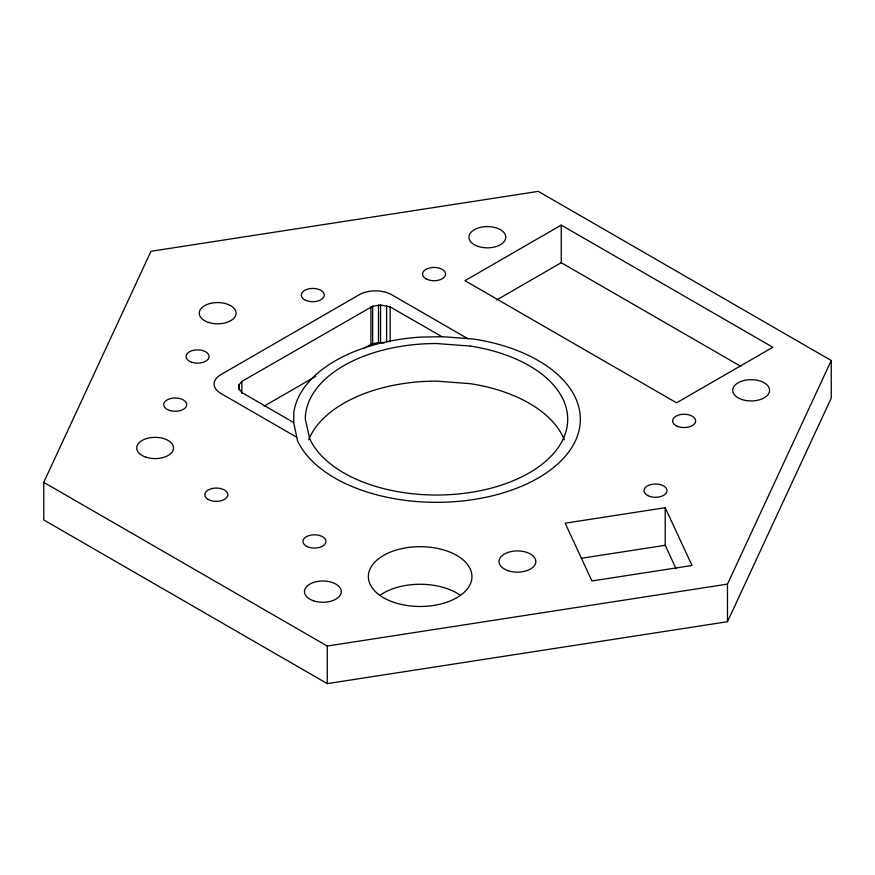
<?xml version="1.0" encoding="UTF-8"?>
<svg xmlns="http://www.w3.org/2000/svg" width="875" height="875" viewBox="0 0 875 875"><rect width="100%" height="100%" fill="white"/><g stroke="black" fill="none" stroke-linecap="round" stroke-linejoin="round"><path stroke-width="1.31" d="M293.672 422.537L293.847 412.158A143.183 82.666 0 0 1 420.766 337.105L442.597 336.678L473.736 339.052A143.861 83.059 0 0 1 538.223 478.002A143.861 83.059 0 0 1 297.544 440.77L293.672 422.537L241.861 392.536L238.722 388.172L239.127 384.617L241.861 381.413L372.652 306.239L380.559 305.014L390.184 306.895L441.952 336.7M43.75 482.344L150.981 251.289L538.289 191.373L831.25 360.511L831.25 398.103L727.475 621.709L327.261 683.627L43.75 519.925L43.75 482.344L327.261 646.045L727.475 584.117L831.25 360.511M561.247 225.094L464.986 280.678L676.572 402.828L772.833 347.255L561.247 225.094L561.247 262.686L740.917 366.417M264.152 406.131L315.777 376.327M363.891 348.545C369.677 344.345 376.972 341.545 384.191 343.011M496.683 299.961L561.247 262.686M665.208 507.719L565.152 523.195L591.959 580.956L692.016 565.48L665.208 507.719L665.208 545.3L676.047 568.652M581.164 558.305L665.208 545.3M467.644 338.581L391.748 294.766A23.012 13.289 0 0 0 359.188 294.766L220.85 374.642A23.012 13.289 0 0 0 220.85 393.433L296.745 437.248M727.475 584.117L727.475 621.709M390.184 306.895L390.184 341.797M386.608 305.703L386.608 341.95M380.559 305.014L380.559 342.595M378.492 305.091L378.492 342.672M372.652 306.239L372.652 343.82M370.923 306.895L370.923 344.487M327.261 646.045L327.261 683.627M241.861 381.413L241.861 393.498M239.127 384.617L239.127 389.977M380.122 595.197A51.789 29.903 0 0 1 460.173 595.197M308.667 439.808A131.195 75.753 0 0 1 436.505 381.117L470.455 383.698A131.195 75.753 0 0 1 564.331 439.808M470.455 346.106L436.505 343.525A131.195 75.753 0 0 0 305.298 419.278L309.772 438.878A131.195 75.753 0 0 0 529.277 472.839A131.195 75.753 0 0 0 470.455 346.106M741.945 399.525A18.419 10.631 0 0 0 769.562 390.316A18.419 10.631 0 0 0 741.945 381.106A18.419 10.631 0 0 0 741.945 399.525M647.631 495.491A11.506 6.65 0 0 0 666.717 492.188A11.506 6.65 0 0 0 652.214 484.291A11.506 6.65 0 0 0 647.631 495.491M677.195 426.213A11.506 6.65 0 0 0 695.548 421.717A11.506 6.65 0 0 0 679.623 414.794A11.506 6.65 0 0 0 677.195 426.213M304.697 299.797A11.506 6.65 0 0 0 323.914 296.734A11.506 6.65 0 0 0 309.706 288.663A11.506 6.65 0 0 0 304.697 299.797M426.169 278.906A11.506 6.65 0 0 0 445.266 275.603A11.506 6.65 0 0 0 430.762 267.706A11.506 6.65 0 0 0 426.169 278.906M208.195 499.406A11.506 6.65 0 0 0 227.445 496.431A11.506 6.65 0 0 0 213.358 488.294A11.506 6.65 0 0 0 208.195 499.406M307.103 546.558A11.506 6.65 0 0 0 325.784 542.533A11.506 6.65 0 0 0 310.406 535.216A11.506 6.65 0 0 0 307.103 546.558M478.155 246.422A18.419 10.631 0 0 0 505.783 237.213A18.419 10.631 0 0 0 478.155 228.003A18.419 10.631 0 0 0 478.155 246.422M394.253 602.481A51.789 29.903 0 0 0 471.942 576.581A51.789 29.903 0 0 0 394.253 550.692A51.789 29.903 0 0 0 394.253 602.481M313.666 600.841A18.419 10.631 0 0 0 341.294 591.631A18.419 10.631 0 0 0 313.666 582.422A18.419 10.631 0 0 0 313.666 600.841M508.211 570.741A18.419 10.631 0 0 0 535.828 561.531A18.419 10.631 0 0 0 508.211 552.333A18.419 10.631 0 0 0 508.211 570.741M169.455 410.408A11.506 6.65 0 0 0 186.714 404.655A11.506 6.65 0 0 0 169.455 398.891A11.506 6.65 0 0 0 169.455 410.408M191.789 362.272A11.506 6.65 0 0 0 209.059 356.519A11.506 6.65 0 0 0 191.789 350.755A11.506 6.65 0 0 0 191.789 362.272M145.895 457.177A18.419 10.631 0 0 0 173.512 447.978A18.419 10.631 0 0 0 145.895 438.769A18.419 10.631 0 0 0 145.895 457.177M208.447 322.394A18.419 10.631 0 0 0 236.064 313.195A18.419 10.631 0 0 0 208.447 303.986A18.419 10.631 0 0 0 208.447 322.394"/></g></svg>
